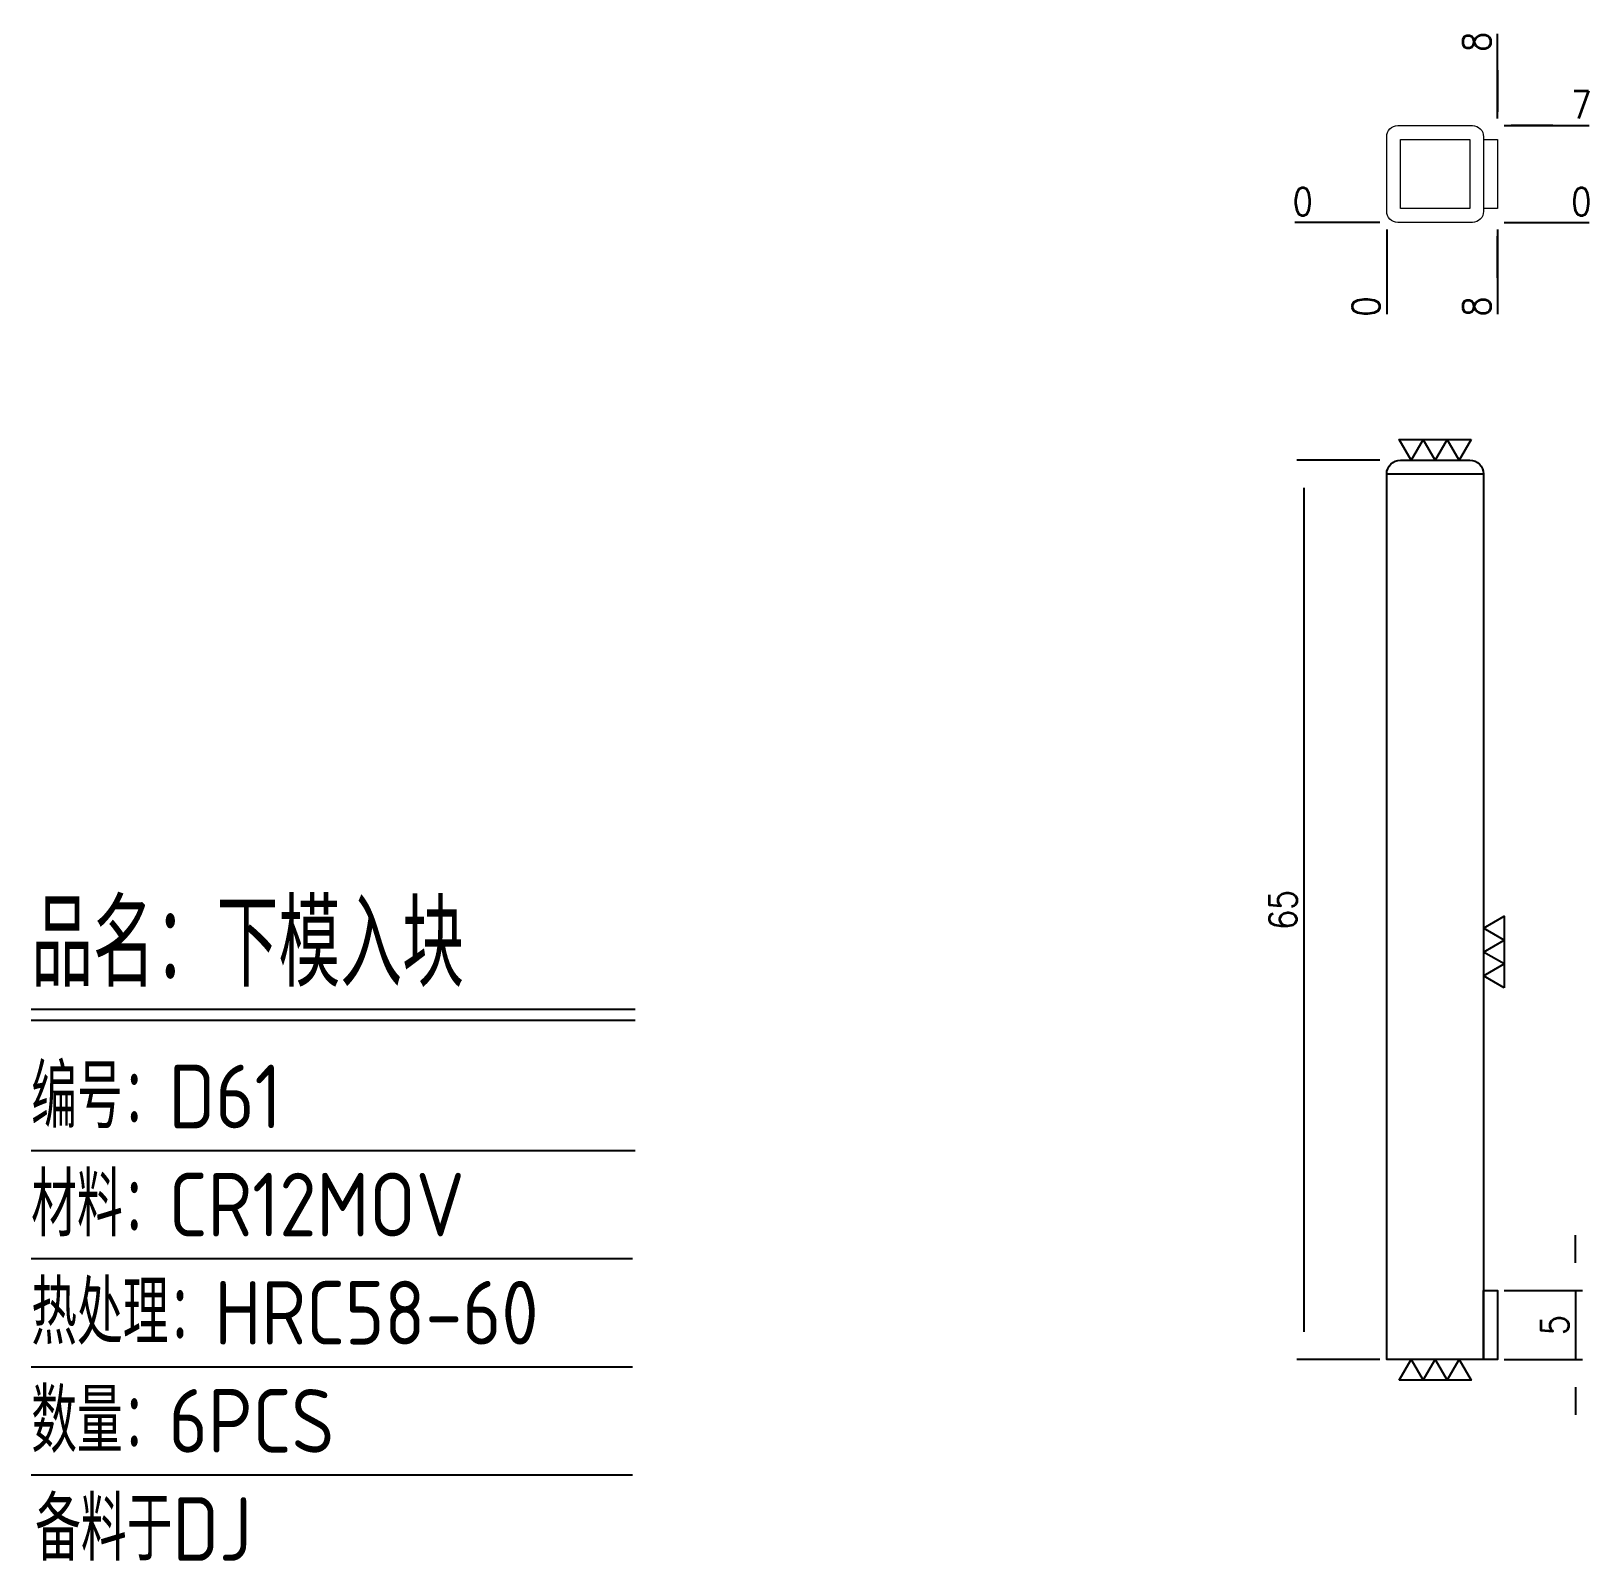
# Model space of a CAD drawing. Header units: millimetres. Extents: x 118319 to 118432, y -1114 to -1003.
import ezdxf

# ---------------------------------------------------------------- set-up
doc = ezdxf.new("R2010")
doc.units = ezdxf.units.MM
for name, color, linetype in [('DIE_P', 2, 'Continuous'), ('DIM', 4, 'Continuous'), ('LB_P', 2, 'Continuous')]:
    doc.layers.add(name, color=color, linetype=linetype)
doc.styles.add('gbenor', font='gbenor.shx', dxfattribs={"bigfont": 'gbcbig.shx'})
doc.styles.get("Standard").update_dxf_attribs({"font": 'txt.shx', "width": 0.85, "bigfont": 'ctxt.shx'})
doc.dimstyles.new('T-2-WX', dxfattribs={"dimtxt": 2, "dimasz": 2, "dimexe": 0.5, "dimexo": 0.5, "dimgap": 0.5, "dimtad": 1, "dimtxsty": 'Standard', "dimblk": 'OPEN30', "dimcen": 0, "dimazin": 3, "dimtfac": 1, "dimtmove": 0, "dimatfit": 3, "dimldrblk": 'OPEN30', "dimlwd": -1, "dimlwe": -1})

# ---------------------------------------------------------------- blocks, each defined once
blk = doc.blocks.new('*D7579')
at = {"layer": 'Defpoints', "color": 0}
for p in [(118417.26, -1034.07), (118411.26, -1099.07), (118417.26, -1099.07)]:
    blk.add_point(p, dxfattribs=at)
at = {"layer": 'DIM', "color": 0, "linetype": 'Continuous'}
for p, q in [((118416.76, -1034.07), (118410.76, -1034.07)), ((118411.26, -1036.07), (118411.26, -1097.07)), ((118416.76, -1099.07), (118410.76, -1099.07))]:
    blk.add_line(p, q, dxfattribs=at)
at = {"layer": 'DIM', "color": 0, "insert": (118409.76, -1066.57), "char_height": 2, "attachment_point": 5, "rotation": 90}
blk.add_mtext('65', dxfattribs=at)
blk = doc.blocks.new('_Open30')
blk = doc.blocks.new('*D7580')
at = {"layer": 'Defpoints', "color": 0}
for p in [(118425.26, -1094.07), (118425.26, -1099.07), (118430.9, -1099.07)]:
    blk.add_point(p, dxfattribs=at)
at = {"layer": 'DIM', "color": 0, "linetype": 'Continuous'}
for p, q in [((118430.9, -1092.07), (118430.9, -1090.07)), ((118425.76, -1094.07), (118431.4, -1094.07)), ((118430.9, -1094.07), (118430.9, -1099.07)), ((118425.76, -1099.07), (118431.4, -1099.07)), ((118430.9, -1101.07), (118430.9, -1103.07))]:
    blk.add_line(p, q, dxfattribs=at)
at = {"layer": 'DIM', "color": 0, "insert": (118429.4, -1096.57), "char_height": 2, "attachment_point": 5, "rotation": 90}
blk.add_mtext('5', dxfattribs=at)
blk = doc.blocks.new('*D7581')
at = {"layer": 'Defpoints', "color": 0}
for p in [(118417.26, -1016.89), (118425.26, -1016.89), (118430.26, -1016.89)]:
    blk.add_point(p, dxfattribs=at)
at = {"layer": 'DIM', "color": 0, "linetype": 'Continuous'}
blk.add_line((118425.76, -1016.89), (118431.89, -1016.89), dxfattribs=at)
at = {"layer": 'DIM', "color": 0, "insert": (118431.33, -1015.39), "char_height": 2, "attachment_point": 5}
blk.add_mtext('0', dxfattribs=at)
blk = doc.blocks.new('*D7582')
at = {"layer": 'Defpoints', "color": 0}
for p in [(118425.26, -1009.89), (118430.26, -1009.89), (118417.26, -1016.89)]:
    blk.add_point(p, dxfattribs=at)
at = {"layer": 'DIM', "color": 0, "linetype": 'Continuous'}
for p, q in [((118425.76, -1009.89), (118429.26, -1009.89)), ((118429.26, -1009.89), (118426.26, -1009.89)), ((118426.26, -1009.89), (118431.89, -1009.89))]:
    blk.add_line(p, q, dxfattribs=at)
at = {"layer": 'DIM', "color": 0, "insert": (118431.33, -1008.39), "char_height": 2, "attachment_point": 5}
blk.add_mtext('7', dxfattribs=at)
blk = doc.blocks.new('*D7583')
at = {"layer": 'Defpoints', "color": 0}
for p in [(118412.26, -1016.89), (118417.26, -1016.89), (118417.26, -1016.89)]:
    blk.add_point(p, dxfattribs=at)
at = {"layer": 'DIM', "color": 0, "linetype": 'Continuous'}
blk.add_line((118416.76, -1016.89), (118410.63, -1016.89), dxfattribs=at)
at = {"layer": 'DIM', "color": 0, "insert": (118411.19, -1015.39), "char_height": 2, "attachment_point": 5}
blk.add_mtext('0', dxfattribs=at)
blk = doc.blocks.new('*D7584')
at = {"layer": 'Defpoints', "color": 0}
for p in [(118417.26, -1016.89), (118425.26, -1016.89), (118425.26, -1021.89)]:
    blk.add_point(p, dxfattribs=at)
at = {"layer": 'DIM', "color": 0, "linetype": 'Continuous'}
for p, q in [((118425.26, -1017.39), (118425.26, -1020.89)), ((118425.26, -1020.89), (118425.26, -1017.89)), ((118425.26, -1017.89), (118425.26, -1023.53))]:
    blk.add_line(p, q, dxfattribs=at)
at = {"layer": 'DIM', "color": 0, "insert": (118423.76, -1022.96), "char_height": 2, "attachment_point": 5, "rotation": 90}
blk.add_mtext('8', dxfattribs=at)
blk = doc.blocks.new('*D7585')
at = {"layer": 'Defpoints', "color": 0}
for p in [(118417.26, -1016.89), (118417.26, -1016.89), (118417.26, -1021.89)]:
    blk.add_point(p, dxfattribs=at)
at = {"layer": 'DIM', "color": 0, "linetype": 'Continuous'}
blk.add_line((118417.26, -1017.39), (118417.26, -1023.53), dxfattribs=at)
at = {"layer": 'DIM', "color": 0, "insert": (118415.76, -1022.96), "char_height": 2, "attachment_point": 5, "rotation": 90}
blk.add_mtext('0', dxfattribs=at)
blk = doc.blocks.new('*D7586')
at = {"layer": 'Defpoints', "color": 0}
for p in [(118425.26, -1004.89), (118425.26, -1009.89), (118417.26, -1016.89)]:
    blk.add_point(p, dxfattribs=at)
at = {"layer": 'DIM', "color": 0, "linetype": 'Continuous'}
for p, q in [((118425.26, -1008.89), (118425.26, -1003.26)), ((118425.26, -1009.39), (118425.26, -1005.89)), ((118425.26, -1005.89), (118425.26, -1008.89))]:
    blk.add_line(p, q, dxfattribs=at)
at = {"layer": 'DIM', "color": 0, "insert": (118423.76, -1003.83), "char_height": 2, "attachment_point": 5, "rotation": 90}
blk.add_mtext('8', dxfattribs=at)

msp = doc.modelspace()

# ---------------------------------------------------------------- linework, layer by layer
at = {"layer": 'DIE_P', "color": 2, "linetype": 'Continuous'}
msp.add_line((118417.259, -1035.068), (118424.259, -1035.068), dxfattribs=at)
at = {"layer": 'DIE_P', "color": 4, "linetype": 'Continuous'}
for points in [[(118423.357, -1032.568), (118422.491, -1034.068), (118421.625, -1032.568), (118420.759, -1034.068), (118419.893, -1032.568), (118419.027, -1034.068), (118418.161, -1032.568), (118423.357, -1032.568)], [(118425.759, -1072.215), (118424.259, -1071.349), (118425.759, -1070.482), (118424.259, -1069.616), (118425.759, -1068.75), (118424.259, -1067.884), (118425.759, -1067.018), (118425.759, -1072.215)], [(118418.161, -1100.568), (118419.027, -1099.068), (118419.893, -1100.568), (118420.759, -1099.068), (118421.625, -1100.568), (118422.491, -1099.068), (118423.357, -1100.568), (118418.161, -1100.568)]]:
    msp.add_lwpolyline(points, close=True, dxfattribs=at)
at = {"layer": 'DIE_P', "color": 2, "linetype": 'Continuous'}
msp.add_lwpolyline([(118418.259, -1034.068), (118423.259, -1034.068, -0.4142136), (118424.259, -1035.068), (118424.259, -1099.068), (118417.259, -1099.068), (118417.259, -1035.068, -0.4142136)], format="xyb", close=True, dxfattribs=at)
msp.add_lwpolyline([(118424.259, -1094.068), (118425.259, -1094.068), (118425.259, -1099.068), (118424.259, -1099.068)], close=True, dxfattribs=at)
at = {"layer": 'DIM', "color": 4, "linetype": 'Continuous', "lineweight": 25}
for p, q in [((118319.291, -1073.736), (118362.94, -1073.736)), ((118319.291, -1074.54), (118362.94, -1074.54)), ((118319.291, -1083.964), (118362.94, -1083.964)), ((118319.291, -1091.778), (118362.75, -1091.778)), ((118319.291, -1099.593), (118362.75, -1099.593)), ((118319.291, -1107.407), (118362.75, -1107.407))]:
    msp.add_line(p, q, dxfattribs=at)
at = {"layer": 'LB_P', "lineweight": 15}
msp.add_lwpolyline([(118424.259, -1015.894), (118424.259, -1016.094, -0.4142136), (118423.459, -1016.894), (118418.059, -1016.894, -0.4142136), (118417.259, -1016.094), (118417.259, -1010.694, -0.4142136), (118418.059, -1009.894), (118423.459, -1009.894, -0.4142136), (118424.259, -1010.694), (118424.259, -1010.894), (118425.259, -1010.894), (118425.259, -1015.894)], format="xyb", close=True, dxfattribs=at)
msp.add_lwpolyline([(118423.259, -1010.894), (118423.259, -1015.894), (118418.259, -1015.894), (118418.259, -1010.894)], close=True, dxfattribs=at)
msp.add_lwpolyline([(118424.259, -1010.894), (118424.259, -1015.894)], dxfattribs=at)

# ---------------------------------------------------------------- texts
at = {"layer": 'DIM', "color": 3, "linetype": 'Continuous', "lineweight": 25, "style": 'gbenor'}
for s, height, p in [('品名：下模入块', 6.2057, (118319.291, -1072.127)), ('编号：D61', 4.5968, (118319.291, -1082.355)), ('材料：CR12MOV', 4.5968, (118319.291, -1090.169)), ('热处理：HRC58-60', 4.59681, (118319.291, -1097.984)), ('数量：6PCS', 4.5968, (118319.291, -1105.798)), ('备料于DJ', 4.5968, (118319.571, -1113.613))]:
    msp.add_text(s, height=height, dxfattribs=at).set_placement(p)

# ---------------------------------------------------------------- dimensions: what is measured, and where the dimension line sits
at = {"layer": 'DIM', "color": 4, "linetype": 'Continuous'}
for feature_location, offset, dtype, origin, picture, middle in [((118425.259, -1009.894), (0, 5), 1, (118417.259, -1016.894), '*D7586', (118423.759, -1003.827)), ((118425.259, -1009.894), (5, 0), 0, (118417.259, -1016.894), '*D7582', (118431.325, -1008.394)), ((118417.258585373, -1016.893711801), (-5, 0), 0, (118417.258585373, -1016.893711801), '*D7583', (118411.191918706, -1015.393711801)), ((118425.258585383, -1016.893711801), (5, 0), 0, (118417.258585373, -1016.893711801), '*D7581', (118431.325252049, -1015.393711801)), ((118417.258585373, -1016.893711801), (0, -5), 1, (118417.258585373, -1016.893711801), '*D7585', (118415.758585373, -1022.960378468)), ((118425.259, -1016.894), (0, -5), 1, (118417.259, -1016.894), '*D7584', (118423.759, -1022.96))]:
    dim = msp.add_ordinate_dim(feature_location=feature_location, offset=offset, dtype=dtype, origin=origin, dimstyle='T-2-WX', dxfattribs=at)
    dim.commit()
    dim.dimension.update_dxf_attribs({"geometry": picture, "text_midpoint": middle})
for base, p1, p2, picture, middle in [((118411.259, -1099.068), (118417.259, -1034.068), (118417.259, -1099.068), '*D7579', (118409.759, -1066.568)), ((118430.904, -1099.068), (118425.259, -1094.068), (118425.259, -1099.068), '*D7580', (118429.404, -1096.568))]:
    dim = msp.add_linear_dim(base=base, p1=p1, p2=p2, angle=90, dimstyle='T-2-WX', dxfattribs=at)
    dim.commit()
    dim.dimension.update_dxf_attribs({"geometry": picture, "text_midpoint": middle})

doc.saveas('drawing.dxf')
